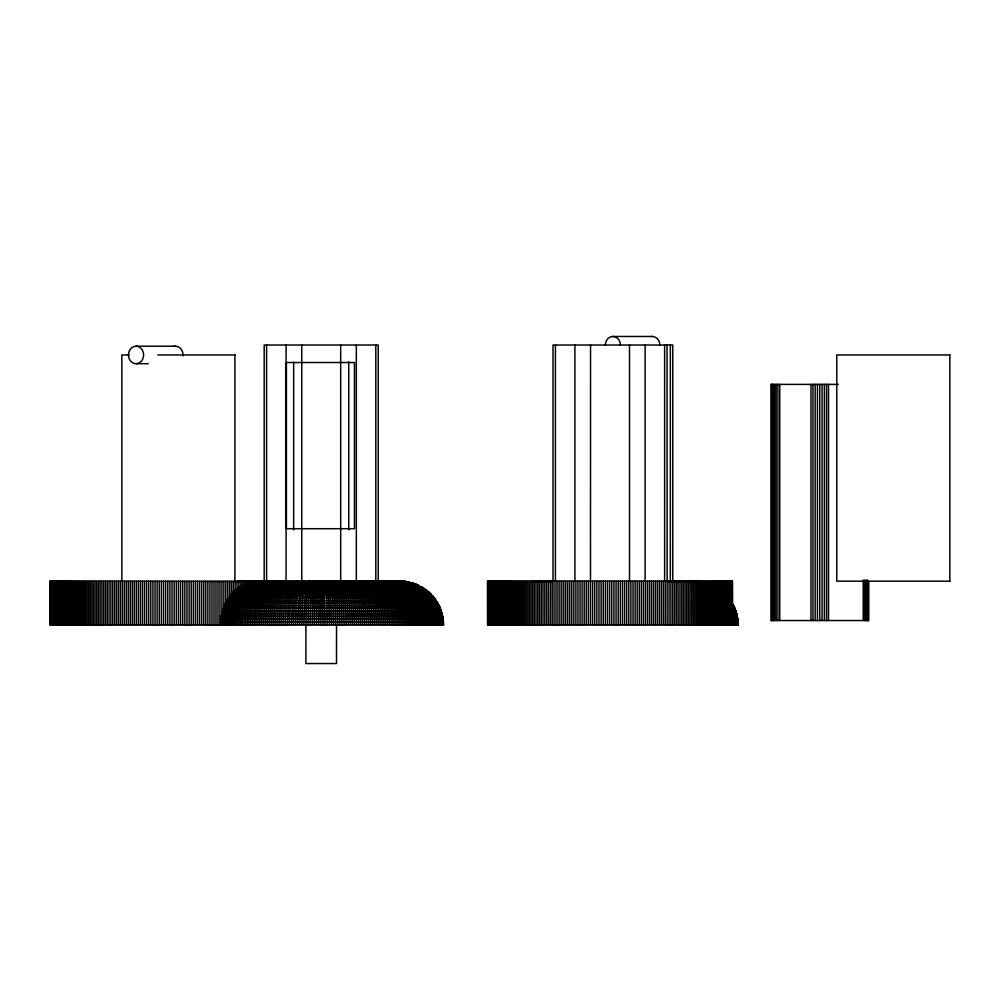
<?xml version="1.0" encoding="UTF-8"?>
<svg xmlns="http://www.w3.org/2000/svg" width="1000" height="1000" viewBox="0 0 1000 1000"><rect width="100%" height="100%" fill="white"/><g stroke="black" fill="none" stroke-linecap="round" stroke-linejoin="round"><path stroke-width="1.5" d="M316.55 624.913L317.038 593.987L318.212 581.188L326.45 581.188L327.2 582.675L328.762 598.288L329.363 624.913M318.688 624.913L319.587 581.188M310.15 624.913L310.675 603.05L312.35 585.688L313.837 581.275L318.1 581.275M312.288 624.913L313.075 596.087L315.262 581.275M314.413 624.913L315.012 596.087L316.688 581.275M303.788 624.913L304.613 603.05L306.9 587.038L309.2 581.562L313.837 581.275M305.9 624.913C306.875 610.538 304.837 594.55 311.012 581.275M308.025 624.913C308.888 610.513 307.05 594.837 312.425 581.275M297.462 624.913L298.6 603.05L301.238 588.55L304.288 582.025L309.6 581.275M299.562 624.913C300.775 610.625 298.375 593.525 306.788 581.275M301.675 624.913C302.812 610.6 300.5 593.888 308.188 581.275M291.212 624.913C293.113 614.375 289.15 581.213 305.387 581.275M293.288 624.913C294.613 610.65 292.213 592.413 302.613 581.275M295.375 624.913C296.663 610.65 294.237 592.788 304 581.275M287.087 624.913C288.913 612.85 285.575 584.412 301.225 581.275M289.137 624.913C290.487 610.625 288.288 591.663 299.85 581.275M278.962 624.913C280.375 610.925 278.675 581.175 298.475 581.275M280.975 624.913C282.238 610.462 280.825 590.175 294.413 581.275M283 624.913C284.288 610.513 282.638 590.538 295.75 581.275M285.038 624.913C286.35 610.562 284.488 590.913 297.113 581.275M273.012 624.913C274.125 610.45 273.938 582.612 293.062 581.275M274.975 624.913C276.1 610.237 275.562 589.138 290.413 581.275M276.962 624.913C278.137 610.312 277.288 589.475 291.737 581.275M267.188 624.913C267.875 609.837 269.625 582.15 289.1 581.275M269.113 624.913C270.062 609.938 270.587 588.188 286.5 581.275M271.05 624.913C272.062 610.037 272.213 588.5 287.787 581.275M261.5 624.913C261.938 609.125 265.238 582.038 285.25 581.188M263.375 624.913C264.113 609.5 265.9 587.212 282.825 581.188M265.275 624.913C266.087 609.7 267.4 587.612 283.95 581.275M255.987 624.913C256.137 608.55 261.125 581.575 281.637 581.188M257.812 624.913C258.363 609.15 261.363 586.562 278.975 581.275M259.65 624.913C260.262 609.288 262.838 586.812 280.2 581.275M248.925 624.913C249.125 608.237 254.562 584.888 273.637 581.188M250.662 624.913C250.613 607.888 257.113 581.263 278.125 581.188M252.413 624.913C252.775 608.688 257.1 585.887 275.375 581.275M254.188 624.913C254.6 608.75 258.6 585.675 276.988 581.188M242.2 624.913C241.513 606.025 252.188 579.075 274.738 581.188M243.85 624.913C243.875 607.7 250.75 584.212 270.425 581.188M245.512 624.913C245.6 607.875 251.988 584.438 271.475 581.188M247.213 624.913C247.387 608.2 253.062 585.3 271.913 581.275M235.875 624.913C235.3 605.962 246.537 580.237 268.575 581.275M237.413 624.913C237.15 606.737 246.438 582.475 267.337 581.188M238.988 624.913C238.9 607.362 246.8 584.487 266.438 581.275M240.588 624.913C240.55 607.537 248 584.625 267.5 581.275M229.95 624.913C229.762 606.95 239.125 585.562 258.288 581.562M231.388 624.913C231.225 607.1 240.225 585.662 259.288 581.562M232.862 624.913C232.537 606.388 242.7 582.987 263.475 581.188M234.35 624.913C234.25 607.375 242.512 585.9 261.325 581.562M224.475 624.913C224.025 605.5 236.312 582.95 257.375 581.188M225.8 624.913C225.325 605.462 237.662 582.35 259.025 581.188C238.212 583.225 226.762 605.862 227.162 624.913M228.538 624.913C227.738 604.55 241.838 579.45 264.762 581.188L262.75 581.562M220.688 624.913L221.9 613.6L225.487 603.05L437.788 603.05L432.35 596.087M221.912 624.913C221.1 604.125 236.5 580.175 259.025 581.188M223.188 624.913C222.75 605.575 235.05 583.288 255.9 581.275M320.962 581.188L320.825 624.913M326.637 581.275L387.362 581.188L399.725 583.5L410.363 590.225L417.2 598.288L422.887 610.862L424.85 624.913M681.888 581.275L682.712 581.275M355.45 581.275C371.125 588.162 371.7 609.987 372.612 624.913M264.35 581.275L261.7 581.562M232.913 592.038L231.2 593.987L430.838 593.987L426.55 590.225L234.725 590.225L232.913 592.038L428.75 592.038M354.15 581.275C369.513 588.5 369.675 610.087 370.662 624.913M262.875 581.188L260.663 581.562M259.65 581.562L262.55 581.188M383.387 581.188L402.362 581.275L399.8 581.188M681.513 581.562L678.975 581.275L683.325 581.562M261.725 581.275L258.55 581.275M247.288 582.675L245.05 583.5L413.975 583.5L419.012 585.688M679.3 581.275L680.188 581.275M261.375 581.275L258.65 581.562M260.188 581.188L257.663 581.562M394.637 581.275L385.825 581.188M686.4 581.562L684.013 581.275L689.712 581.562M254.85 581.562L257.675 581.188L248.225 581.562M261.062 581.188L256.712 581.562M677.3 581.562L675.225 581.275L677.138 581.275M548.162 581.562L551.3 581.275L549.05 581.562M378.975 581.562L377.038 581.275C399.988 579.113 414.212 604.562 413.375 624.913M551.85 581.562L554 581.275L554.087 624.913M253.062 581.562L256.087 581.188M551.237 581.562L553.413 581.275M255.763 581.562L259.337 581.188M550.3 581.562L552.513 581.275M550.9 581.562L553.088 581.275M549.375 581.562L551.613 581.275M549.963 581.562L552.188 581.275L552.188 624.913M253.95 581.562L257.675 581.188M548.475 581.562L550.75 581.275M547.6 581.562L549.9 581.275L547.288 581.562M252.2 581.562L255.812 581.188L251.363 581.562M546.438 581.562L548.775 581.275M545.9 581.562L547.962 581.275M250.263 581.562L255.062 581.188M545.087 581.562L547.188 581.275M249.75 581.562L253.162 581.188L245.863 581.562M248.975 581.562L253.162 581.188M544 581.562L545.95 581.275M544.288 581.562L546.125 581.188M247.963 581.562L251.588 581.188L248.412 581.275M542.5 581.562L544.963 581.275M543.237 581.562L545.688 581.275M247.5 581.562L251.188 581.188L245.212 581.562M246.788 581.562L251.588 581.188M541.325 581.562L543.837 581.275M541.775 581.562L544.263 581.275M543.375 581.188L539.113 581.562M540.4 581.562L543.587 581.275M244.587 581.562L247.387 581.275L242.838 581.562M253.725 581.275L254.587 581.188L250.688 581.275L252.488 581.188M243.6 581.562L249.762 581.188M243.388 581.562L246.012 581.275M537.925 581.562L541.325 581.275L541.225 624.913M542.312 581.275L543.188 581.188M241.962 581.562L247.638 581.188M536.5 581.562L540.2 581.275L535.363 581.562M241.788 581.562L244.462 581.275L241.988 581.275M241 581.562L245.613 581.188L237.225 581.562M240.837 581.562L245.863 581.188L239.225 581.562M536.312 581.562L539 581.275M239.988 581.562L243.275 581.275M533.763 581.562L537.25 581.275M534.663 581.562L537.8 581.275L537.737 624.913M238.287 581.562L241.788 581.275M237.862 581.562L246.7 581.188L244.963 581.275M532.4 581.562L535.712 581.275M533.1 581.562L536.312 581.275M236.788 581.562L244.775 581.188L239.85 581.275M531.312 581.562L537.038 581.188L534.5 581.275M531.413 581.562L535.125 581.275M540.75 581.275L541.862 581.188M540.013 581.275L541.237 581.188M258.488 581.188L257.087 581.275L260.75 581.188M247.775 581.275L249.2 581.188M256.762 581.275L258.2 581.188M255.362 581.275L256.875 581.188M539.3 581.188L535.45 581.275M253.863 581.188L251.887 581.275L253.612 581.188M536.65 581.275L538.513 581.188M243.7 581.275L245.613 581.188M249.062 581.275L250.963 581.188M243.125 581.275L245.113 581.188M248 581.275L249.975 581.188M246.575 581.275L248.65 581.188M246.213 581.275L248.312 581.188M262.35 581.275L264.762 581.188M241.363 581.275L243.65 581.188M245.238 581.188L239.963 581.275L243.5 581.188L240.825 581.275M534.925 581.275L537.3 581.188M240.275 581.275L243.888 581.188M248.85 581.188L239.688 581.275M246.7 581.188L243.988 581.275L244.112 585.875M605.3 345.213A8.75 7.575 -90 0 1 612.875 336.463L652.3 336.463M136.05 346.213A8.75 7.575 -90 0 1 142.613 359.325A8.75 7.575 -90 0 1 129.488 359.325A8.75 7.575 -90 0 1 136.05 346.213L175.463 346.213M129.088 354.95L121.862 354.95L121.862 581.188M157.863 354.95L235.1 354.95M950 354.95L836.775 354.95L836.775 581.188L950 581.188M136.05 363.7L148.175 363.7M770.975 384.387L838.263 384.387M487.575 581.188L732.475 581.188L732.45 624.913M251.9 581.562L405.625 581.562L402.45 581.275M249.587 582.025L408.45 582.025L418.7 585.688M248.2 582.675L411.238 582.675M242.85 584.513L416.65 584.513L423.8 588.55M241.7 585.688L419.263 585.688M239.65 587.038L421.775 587.038L426.475 590.225M237.675 588.55L424.212 588.55M229.587 596.087L432.8 596.087L426.525 590.225M732.325 603.05L731.413 603.05L736 613.6L737.487 624.913M224.387 605.575L439.137 605.575L441.337 610.862M223.412 608.175L440.312 608.175L439.087 605.575M735.875 624.913L734.4 613.6L731.438 605.575L733.662 605.575L734.862 608.175L731.725 608.175L734.15 616.388L734.963 624.913M222.587 610.862L441.325 610.862L443.562 622.05L219.55 622.05M221.9 613.6L442.163 613.6M731.3 613.6L736.7 613.6L738.1 622.05L731.3 622.05M220.175 616.388L442.812 616.388L441.012 610.862M731.275 616.388L737.35 616.388L736.438 613.6M219.788 619.212L443.288 619.212M737.812 619.212L731.725 619.212L732.075 624.913L732.15 581.188M770.975 620.538L868.55 620.538L868.55 581.188M697.312 581.275L692.788 581.188L695.65 581.562M694.225 581.275L689.312 581.188L692.975 581.562M396.15 581.188L402.663 581.275L397.3 581.188L400.125 581.562M399.025 581.562L393.575 581.188L396.55 581.562M689.175 581.275L684.463 581.188M398.525 581.188L401.05 581.275L397.962 581.188M397.65 581.188L402.025 581.562M396.8 581.188L401.238 581.275M395.55 581.188L400.637 581.562M395.262 581.188L397.463 581.275M398.15 581.188L400.3 581.275L396.562 581.188M393.762 581.188L396.2 581.275L395.087 581.188M397.175 581.188L399.15 581.275L394.787 581.188L398.438 581.562M392.45 581.188L397.2 581.562M393.113 581.275L391.238 581.188L393.713 581.562M390.825 581.188L395.875 581.562M400.075 581.275L398.25 581.188L401.125 581.562M396 581.188L397.775 581.275L396.413 581.188M388.55 581.188L389.938 581.188M394.613 581.188L396.2 581.275M394.288 581.188L395.838 581.275M385.55 581.188C407.612 581.388 421.9 604.6 421.3 624.913M393.225 581.188L394.412 581.275M391.463 581.188L392.062 581.188C413.638 582.638 428.663 604.338 428.125 624.913M379.538 581.188C400.387 582.9 410.838 606.263 410.5 624.913M378 581.188L381.087 581.562M377.05 581.188L380.05 581.562M389.25 581.188L390.25 581.275M375.8 345.025L375.8 581.188C396.737 582.487 406.275 606.625 405.988 624.913M696.737 581.275L700.062 581.562M697.262 581.275L700.163 581.562M402.212 581.275L405.2 581.562M695.475 581.275L698.562 581.562M695.863 581.275L699.5 581.562M401.5 581.275L404.975 581.562M400.95 581.275L412.013 583.5M694.087 581.275L697.212 581.562M694.6 581.275L698.062 581.562M400.637 581.275L403.525 581.562M403.188 581.562L50 581.188L50.025 624.913L443.663 624.913L443.013 619.212M696.55 581.562L693.25 581.275L693.25 624.913M691.8 581.275L694.463 581.562M695.163 581.562L691.988 581.275L694.825 581.275L694.8 624.913M694.112 581.562L688.1 581.188L690.837 581.562M396.75 581.275L399.588 581.562M689.562 581.275L692.763 581.562M395.037 581.275C417 582.163 433.475 603.737 432.912 624.913M688.538 581.275L691.737 581.562M687.65 581.275L690.413 581.562M373.7 581.188C393.663 583.888 401.325 607.388 401.25 624.913M686.263 581.275L689.45 581.562M391.725 581.275C413.088 582.863 427.575 604.637 427.062 624.913M687.475 581.562L684.712 581.188M688.238 581.562L685.125 581.188L685.1 624.913M684.3 581.275L687.2 581.562M683.225 581.275L685.875 581.562M388.988 581.275L391.35 581.562M387.887 581.275L387.088 581.188L389.663 581.562M372.663 581.188C392.45 584.087 399.637 607.575 399.625 624.913M682.412 581.275L685.05 581.562M388.175 581.275L390.513 581.562M681.587 581.275L684.2 581.562M386.2 581.275L388.787 581.562M679.862 581.275L682.438 581.562M386.6 581.188L387.35 581.275M387.9 581.562L385.037 581.188M385.337 581.275C406.062 583.4 417.863 605.788 417.463 624.913M680.588 581.562L678.062 581.275L678.175 624.913M666.15 581.188L668.662 581.562M386.05 581.562L384.438 581.275M383.537 581.275C404.075 583.587 415.112 606.1 414.762 624.913M677.475 581.275L679.625 581.562M676.188 581.275L678.3 581.562M676.538 581.275L678.662 581.562M382 581.275L384.125 581.562M677.663 581.562L673.6 581.275L675.625 581.562M383.137 581.562L380.775 581.188M676.287 581.562L674.6 581.275L674.587 624.913M380.062 581.275C399.963 584.375 409.237 606.812 409.025 624.913M675.25 581.562L672.225 581.275L674.2 581.562M370.55 581.188C389.975 584.513 396.188 607.938 396.287 624.913M672.588 581.275L674.575 581.562M671.188 581.275L673.125 581.562M376.65 581.275C396.375 584.388 404.55 607.25 404.438 624.913M670.138 581.275L672.038 581.562M375.6 581.275C395.188 584.538 402.925 607.425 402.863 624.913M670.925 581.562L669.062 581.275L669.05 624.913M369.475 581.188C388.688 584.738 394.425 608.125 394.6 624.913M667.975 581.275L669.8 581.562M372.35 581.275C391.475 585.013 397.887 607.925 397.975 624.913M408.45 582.025L405.5 581.562L413.125 583.5M404.775 581.562L408.225 582.025M404.637 581.562L407.425 582.025M404.55 581.562L410.087 582.675M368.95 581.275C387.55 585.55 392.612 608.425 392.875 624.913M403.738 581.562C424.762 584.012 441.325 603.925 440.9 624.913M403.413 581.562L408.875 582.675M402.688 581.562C423.4 584.412 439.237 604.25 438.812 624.913M384.225 581.188C404.963 583.4 416.525 605.812 416.125 624.913M401.863 581.562C422.738 584.113 438.625 604.225 438.2 624.913M401.413 581.562C422.25 584.138 437.987 604.288 437.55 624.913M400.95 581.562C421.737 584.175 437.3 604.362 436.863 624.913M400.45 581.562C421.2 584.2 436.575 604.45 436.15 624.913M399.925 581.562C420.637 584.225 435.825 604.525 435.387 624.913M399.387 581.562C420.05 584.263 435.037 604.612 434.6 624.913M398.812 581.562C419.438 584.3 434.212 604.712 433.775 624.913M397.612 581.562C418.125 584.375 432.45 604.9 432.025 624.913M365.425 581.275C383.413 586.188 387.125 608.9 387.575 624.913M396.975 581.562C417.425 584.425 431.525 605 431.1 624.913M367.275 581.188C386.05 585.237 390.825 608.475 391.125 624.913M396.312 581.562C416.7 584.475 430.562 605.1 430.138 624.913M395.625 581.562C415.962 584.525 429.562 605.212 429.15 624.913M361.775 581.275C379.05 586.9 381.45 609.338 382.1 624.913M389.35 581.562C409.087 585.037 420.363 606.175 420.05 624.913M366.15 581.188C384.7 585.5 389 608.65 389.363 624.913M360.538 581.275C377.537 587.163 379.525 609.475 380.238 624.913M388.475 581.562C408.113 585.112 419.075 606.312 418.775 624.913M359.275 581.275C375.538 586.975 377.812 609.637 378.35 624.913M358.013 581.275C374.45 587.712 375.613 609.738 376.463 624.913M356.737 581.275C372.663 587.788 373.738 609.875 374.538 624.913M382.537 581.188L381.662 581.188C401.975 583.913 412.25 606.35 411.95 624.913M407.837 582.025L418.013 585.688L427.388 592.038M407.088 582.025L412.337 583.5M405.8 582.025C425.312 586.138 439.75 605.125 439.387 624.913M352.85 581.275C367.938 588.938 367.612 610.175 368.7 624.913M351.525 581.275C366.225 589.263 365.575 610.262 366.725 624.913M390.175 581.188C411.825 582.375 426.525 604.462 425.975 624.913M363.875 581.188C381.9 586.062 385.275 608.975 385.775 624.913M350.2 581.275C364.5 589.6 363.537 610.35 364.725 624.913M348.862 581.275C362.738 589.95 361.488 610.413 362.725 624.913M410.875 582.675L413.6 583.5M347.525 581.275C360.938 590.312 359.438 610.475 360.712 624.913M409.925 582.675L412.625 583.5M409 582.675C427.438 587.638 440.725 605.938 440.438 624.913M408.5 582.675C426.987 587.537 440.213 605.962 439.925 624.913M362.713 581.188C380.462 586.362 383.375 609.125 383.95 624.913M346.175 581.275C359.113 590.675 357.375 610.538 358.675 624.913M344.812 581.275C357.25 591.038 355.312 610.575 356.637 624.913M343.45 581.275C355.363 591.413 353.25 610.612 354.588 624.913M413.775 583.5L416.413 584.513M412.788 583.5C429.812 589.688 442.837 606.487 442.413 624.913M412.225 583.5C429.475 589.25 441.562 606.812 441.337 624.913M342.075 581.275C353.438 591.8 351.188 610.625 352.525 624.913M339.312 581.275C349.475 592.55 347.062 610.65 348.375 624.913M416.325 584.513L425.938 590.225M418.275 585.688L413.25 583.5L425.475 590.225L435.112 600.625M337.912 581.275C347.438 592.925 345 610.65 346.287 624.913M336.525 581.275C345.375 593.3 342.95 610.638 344.2 624.913M335.125 581.275C343.275 593.663 340.913 610.612 342.088 624.913M421.675 587.038L432.562 596.087M421.075 587.038L427.912 592.038L434.038 598.288M421 587.038L423.263 588.55M333.713 581.275C341.15 594.012 338.862 610.588 339.988 624.913M325.075 581.188L326.6 593.987L327.238 624.913M423.862 588.55L426.112 590.225M332.312 581.275C338.975 594.338 336.838 610.562 337.863 624.913M330.9 581.275C336.788 594.663 334.812 610.525 335.75 624.913M378.612 581.188C398.587 584.113 407.75 606.825 407.525 624.913M428.525 592.038L430.775 593.987M329.475 581.275C334.562 594.95 332.8 610.5 333.625 624.913M550.438 581.275L550.325 624.913M323.713 581.188L325.1 624.913M429.125 593.987C437.163 602.125 441.75 613.488 441.737 624.913M328.062 581.275L330.425 593.987L331.5 624.913M431.925 596.087L436.887 603.05L440.637 610.862M434.162 598.288L435.875 600.625M433.963 598.288L438.462 605.575M436.037 600.625L440.238 608.175M435.812 600.625L437.488 603.05M435.475 600.625L436.975 603.05M732.15 603.05L733.675 605.575M437.625 603.05L439.15 605.575M731.85 603.05L733.363 605.575M437.325 603.05L438.837 605.575M731.65 603.05L733 605.575M436.3 603.05L440.625 613.6L442.088 624.913M733.2 605.575L734.775 608.175M438.663 605.575L440.913 610.862M732.475 605.575L735.475 613.6L736.95 624.913M732.175 605.575L735.15 613.6L736.625 624.913M731.825 605.575L734.8 613.6L736.263 624.913M322.337 581.188L322.962 624.913M734.675 608.175L735.875 610.862M734.375 608.175L735.6 610.862M440.012 608.175L441.188 610.862M733.925 608.175L736.4 616.388L737.237 624.913M439.4 608.175L441.463 613.6L442.938 622.05M732.175 608.175L734.613 616.388L735.438 624.913M736.7 613.6L735.788 610.862L731.675 610.862L733.925 624.913M735.45 610.862L736.55 613.6M735.375 610.862L737.663 619.212L737.262 616.388M440.85 610.862L443.137 619.212L442.725 616.388M732.212 610.862L734.463 624.913M441.225 613.6L442.7 624.913M731.912 613.6L733.337 624.913M736.85 616.388L738.05 624.913M442.325 616.388L443.475 624.913M731.925 616.388L732.725 624.913M737.55 619.212L738.188 624.913L487.575 624.913L487.6 581.188L487.725 624.913M737.6 622.05L737.763 624.913M443.062 622.05L443.162 624.913M442.85 622.05L442.95 624.913M423.7 624.913C424.65 604.625 409.188 582.15 388.812 581.188C409.8 583.312 422.987 605.138 422.512 624.913M350.462 624.913C349.125 610.638 351.475 592.175 340.688 581.275L340.688 345.025M949.825 354.95L949.825 581.188M868.462 581.188L868.462 620.538M868.188 581.188L868.188 620.538M867.725 580.15L867.725 620.538M867.1 580.15L867.1 620.538M866.3 580.15L866.3 620.538M865.362 580.15L865.362 620.538M864.3 580.15L864.3 620.538M863.225 580.15L863.225 620.538M828.525 384.387L828.525 620.538M826.562 384.387L826.562 620.538M824.362 384.387L824.362 620.538M822.075 384.387L822.075 620.538M819.762 384.387L819.762 620.538M817.438 384.387L817.438 620.538M815.163 384.387L815.163 620.538M812.962 384.387L812.962 620.538M810.987 384.387L810.987 620.538M779.75 384.387L779.75 620.538M777.925 384.387L777.925 620.538M776.175 384.387L776.175 620.538M774.638 384.387L774.638 620.538M773.35 384.387L773.35 620.538M772.325 384.387L772.325 620.538M771.575 384.387L771.575 620.538M771.125 384.387L771.125 620.538M732.325 581.188L732.387 624.913M731.975 581.188L731.838 624.913M731.762 624.913L731.6 581.188L731.513 624.913M731.225 581.188L731.225 624.913M730.9 581.188L730.9 624.913M730.537 581.188L730.537 624.913M730.15 581.188L730.15 624.913M729.712 581.188L729.712 624.913M729.25 581.188L729.25 624.913M728.737 581.188L728.737 624.913M728.2 581.188L728.2 624.913M727.625 581.188L727.625 624.913M727.013 581.188L727.013 624.913M726.363 581.188L726.363 624.913M725.675 581.188L725.675 624.913M724.95 581.188L724.95 624.913M724.2 581.188L724.2 624.913M723.413 581.188L723.413 624.913M722.588 581.188L722.588 624.913M721.725 581.188L721.725 624.913M720.837 581.188L720.837 624.913M719.912 581.188L719.912 624.913M718.95 581.188L718.95 624.913M717.962 581.188L717.962 624.913M716.925 581.188L716.925 624.913M715.875 581.188L715.875 624.913M714.788 581.188L714.788 624.913M713.662 581.188L713.662 624.913M712.5 581.188L712.5 624.913M711.325 581.188L711.325 624.913M710.1 581.188L710.1 624.913M708.863 581.188L708.863 624.913M707.588 581.188L707.588 624.913M706.275 581.188L706.275 624.913M704.938 581.188L704.938 624.913M703.575 581.188L703.575 624.913M702.188 581.188L702.188 624.913M700.763 581.188L700.763 624.913M699.312 581.188L699.312 624.913M697.837 581.188L697.837 624.913M696.338 581.188L696.338 624.913M691.675 581.188L691.675 624.913M690.062 581.188L690.062 624.913M688.438 581.188L688.438 624.913M686.775 581.188L686.775 624.913M683.4 581.188L683.4 624.913M681.688 581.188L681.688 624.913M679.938 581.188L679.938 624.913M676.388 581.188L676.388 624.913M672.763 624.913L672.763 345.025L553 345.025L553 581.188M670.913 581.188L670.913 624.913M670.337 345.025L670.337 581.188M667.038 345.025L667.163 624.913M665.263 581.188L665.263 624.913M664.613 345.025L664.613 581.188M663.35 581.188L663.35 624.913M661.425 581.188L661.425 624.913M659.475 581.188L659.475 624.913M657.513 581.188L657.513 624.913M655.537 581.188L655.537 624.913M653.538 581.188L653.538 624.913M651.538 581.188L651.538 624.913M649.525 581.188L649.525 624.913M647.487 581.188L647.487 624.913M645.45 581.188L645.45 624.913M645.138 345.025L645.138 581.188M643.4 581.188L643.4 624.913M641.338 581.188L641.338 624.913M639.275 581.188L639.275 624.913M637.188 581.188L637.188 624.913M635.1 581.188L635.1 624.913M633.013 581.188L633.013 624.913M630.9 581.188L630.9 624.913M629.5 345.025L629.5 581.188M628.8 581.188L628.8 624.913M626.675 581.188L626.675 624.913M624.562 581.188L624.562 624.913M622.438 581.188L622.438 624.913M620.312 581.188L620.312 624.913M618.175 581.188L618.175 624.913M616.05 581.188L616.05 624.913M613.913 581.188L613.913 624.913M611.775 581.188L611.775 624.913M609.637 581.188L609.637 624.913M607.5 581.188L607.5 624.913M605.363 581.188L605.363 624.913M603.225 581.188L603.225 624.913M601.1 581.188L601.1 624.913M598.962 581.188L598.962 624.913M596.838 581.188L596.838 624.913M594.712 581.188L594.712 624.913M592.6 581.188L592.6 624.913M590.55 345.025L590.487 624.913M588.375 581.188L588.375 624.913M586.275 581.188L586.275 624.913M584.188 581.188L584.188 624.913M582.1 581.188L582.1 624.913M580.025 581.188L580.025 624.913M577.95 581.188L577.95 624.913M575.9 581.188L575.9 624.913M574.9 345.025L574.9 581.188M573.85 581.188L573.85 624.913M571.812 581.188L571.812 624.913M569.788 581.188L569.788 624.913M567.775 581.188L567.775 624.913M565.775 581.188L565.775 624.913M563.787 581.188L563.787 624.913M561.825 581.188L561.825 624.913M559.862 581.188L559.862 624.913M557.925 581.188L557.925 624.913M556 581.188L556 624.913M555.425 345.025L555.425 581.188M548.462 581.188L548.462 624.913M546.625 581.188L546.625 624.913M544.8 581.188L544.8 624.913M543.013 581.188L543.013 624.913M539.475 581.188L539.475 624.913M536.025 581.188L536.025 624.913M534.325 581.188L534.325 624.913M532.663 581.188L532.663 624.913M531.013 581.188L531.013 624.913M529.4 581.188L529.4 624.913M527.8 581.188L527.8 624.913M526.225 581.188L526.225 624.913M524.688 581.188L524.688 624.913M523.162 581.188L523.162 624.913M521.675 581.188L521.675 624.913M520.2 581.188L520.2 624.913M518.763 581.188L518.763 624.913M517.35 581.188L517.35 624.913M515.975 581.188L515.975 624.913M514.612 581.188L514.612 624.913M513.288 581.188L513.288 624.913M512 581.188L512 624.913M510.725 581.188L510.725 624.913M509.5 581.188L509.5 624.913M508.288 581.188L508.288 624.913M507.113 581.188L507.113 624.913M505.975 581.188L505.975 624.913M504.862 581.188L504.862 624.913M503.787 581.188L503.787 624.913M502.738 581.188L502.738 624.913M501.725 581.188L501.725 624.913M500.737 581.188L500.737 624.913M499.8 581.188L499.8 624.913M498.888 581.188L498.888 624.913M498 581.188L498 624.913M497.15 581.188L497.15 624.913M496.337 581.188L496.337 624.913M495.562 581.188L495.562 624.913M494.825 581.188L494.825 624.913M494.113 581.188L494.113 624.913M493.45 581.188L493.45 624.913M492.812 581.188L492.812 624.913M492.212 581.188L492.212 624.913M491.65 581.188L491.65 624.913M491.112 581.188L491.112 624.913M490.625 581.188L490.625 624.913M490.163 581.188L490.163 624.913M489.75 581.188L489.75 624.913M489.363 581.188L489.363 624.913M489.025 581.188L489.025 624.913M488.713 581.188L488.713 624.913M488.438 581.188L488.288 624.913M488.2 581.188L488.075 624.913M487.9 581.188L488 624.913M378.225 581.188L378.225 345.025L264.188 345.025L264.188 581.188M356.325 345.025L356.325 581.188M348.75 361.838L348.75 529.85M336.525 624.538L336.512 663.538L305.9 663.538L305.912 624.538M301.737 345.025L301.737 581.188M293.663 362.113L293.663 529.913M286.087 345.025L286.087 581.188M266.613 345.025L266.613 581.188M245.837 581.188L245.837 584.312M242.362 581.188L242.362 585.875M240.6 581.188L240.6 587.425M238.812 581.188L238.812 588.987M237.013 581.188L237.013 590.55M235.188 581.188L235.188 592.112M234.913 354.95L234.913 581.188M233.337 581.188L233.337 593.675M231.475 581.188L231.475 596.8M229.6 581.188L229.6 596.8M227.7 581.188L227.7 599.925M225.775 581.188L225.775 604.612M223.85 581.188L223.85 607.737M221.9 581.188L221.9 615.55M219.938 581.188L219.938 624.913M217.963 581.188L217.963 624.913M215.975 581.188L215.975 624.913M213.962 581.188L213.962 624.913M211.95 581.188L211.95 624.913M209.925 581.188L209.925 624.913M207.875 581.188L207.875 624.913M205.825 581.188L205.825 624.913M203.762 581.188L203.762 624.913M201.7 581.188L201.7 624.913M199.613 581.188L199.613 624.913M197.525 581.188L197.525 624.913M195.438 581.188L195.438 624.913M193.337 581.188L193.337 624.913M191.225 581.188L191.225 624.913M189.112 581.188L189.112 624.913M186.988 581.188L186.988 624.913M184.862 581.188L184.862 624.913M182.738 581.188L182.738 624.913M180.6 581.188L180.6 624.913M178.475 581.188L178.475 624.913M176.337 581.188L176.337 624.913M174.2 581.188L174.2 624.913M172.062 581.188L172.062 624.913M169.925 581.188L169.925 624.913M167.787 581.188L167.787 624.913M165.65 581.188L165.65 624.913M163.525 581.188L163.525 624.913M161.388 581.188L161.388 624.913M159.262 581.188L159.262 624.913M157.137 581.188L157.137 624.913M155.025 581.188L155.025 624.913M152.912 581.188L152.912 624.913M150.8 581.188L150.8 624.913M148.7 581.188L148.7 624.913M146.613 581.188L146.613 624.913M144.525 581.188L144.525 624.913M142.45 581.188L142.45 624.913M140.387 581.188L140.387 624.913M138.325 581.188L138.325 624.913M136.275 581.188L136.275 624.913M134.238 581.188L134.238 624.913M132.213 581.188L132.213 624.913M130.2 581.188L130.2 624.913M128.212 581.188L128.212 624.913M126.225 581.188L126.225 624.913M124.25 581.188L124.25 624.913M122.287 581.188L122.287 624.913M120.35 581.188L120.35 624.913M118.425 581.188L118.425 624.913M116.512 581.188L116.512 624.913M114.625 581.188L114.625 624.913M112.75 581.188L112.75 624.913M110.887 581.188L110.887 624.913M109.05 581.188L109.05 624.913M107.238 581.188L107.238 624.913M105.438 581.188L105.438 624.913M103.65 581.188L103.65 624.913M101.9 581.188L101.9 624.913M100.162 581.188L100.162 624.913M98.45 581.188L98.45 624.913M96.762 581.188L96.762 624.913M95.087 581.188L95.087 624.913M93.45 581.188L93.45 624.913M91.825 581.188L91.825 624.913M90.225 581.188L90.225 624.913M88.663 581.188L88.663 624.913M87.112 581.188L87.112 624.913M85.588 581.188L85.588 624.913M84.1 581.188L84.1 624.913M82.638 581.188L82.638 624.913M81.188 581.188L81.188 624.913M79.787 581.188L79.787 624.913M78.4 581.188L78.4 624.913M77.05 581.188L77.05 624.913M75.725 581.188L75.725 624.913M74.425 581.188L74.425 624.913M73.162 581.188L73.162 624.913M71.925 581.188L71.925 624.913M70.713 581.188L70.713 624.913M69.55 581.188L69.55 624.913M68.4 581.188L68.4 624.913M67.287 581.188L67.287 624.913M66.213 581.188L66.213 624.913M65.163 581.188L65.163 624.913M64.15 581.188L64.15 624.913M63.175 581.188L63.175 624.913M62.225 581.188L62.225 624.913M61.312 581.188L61.312 624.913M60.425 581.188L60.425 624.913M59.588 581.188L59.588 624.913M58.775 581.188L58.775 624.913M58 581.188L58 624.913M57.25 581.188L57.25 624.913M56.55 581.188L56.55 624.913M55.875 581.188L55.875 624.913M55.237 581.188L55.237 624.913M54.638 581.188L54.638 624.913M54.075 581.188L54.075 624.913M53.55 581.188L53.55 624.913M53.05 581.188L53.05 624.913M52.6 581.188L52.6 624.913M52.175 581.188L52.175 624.913M51.788 581.188L51.788 624.913M51.45 581.188L51.45 624.913M51.137 581.188L51.137 624.913M50.862 581.188L50.862 624.913M50.625 581.188L50.625 624.913M50.5 581.188L50.438 624.913M50.15 581.188L50.188 624.913M612.875 336.463A8.75 7.575 -90 0 1 620.45 345.213M651.513 336.512A8.75 7.575 -90 0 1 659.875 345.213M173.888 346.4A8.75 7.575 -90 0 1 183 355.875M228.1 598.288L226.737 600.625L436.275 600.625L432.675 596.087L434.625 598.288L228.1 598.288M246 581.188L242.113 581.275L245.863 581.188M354.462 362.525L286.413 362.525L286.413 528.7L354.462 528.7L354.462 362.525"/></g></svg>
